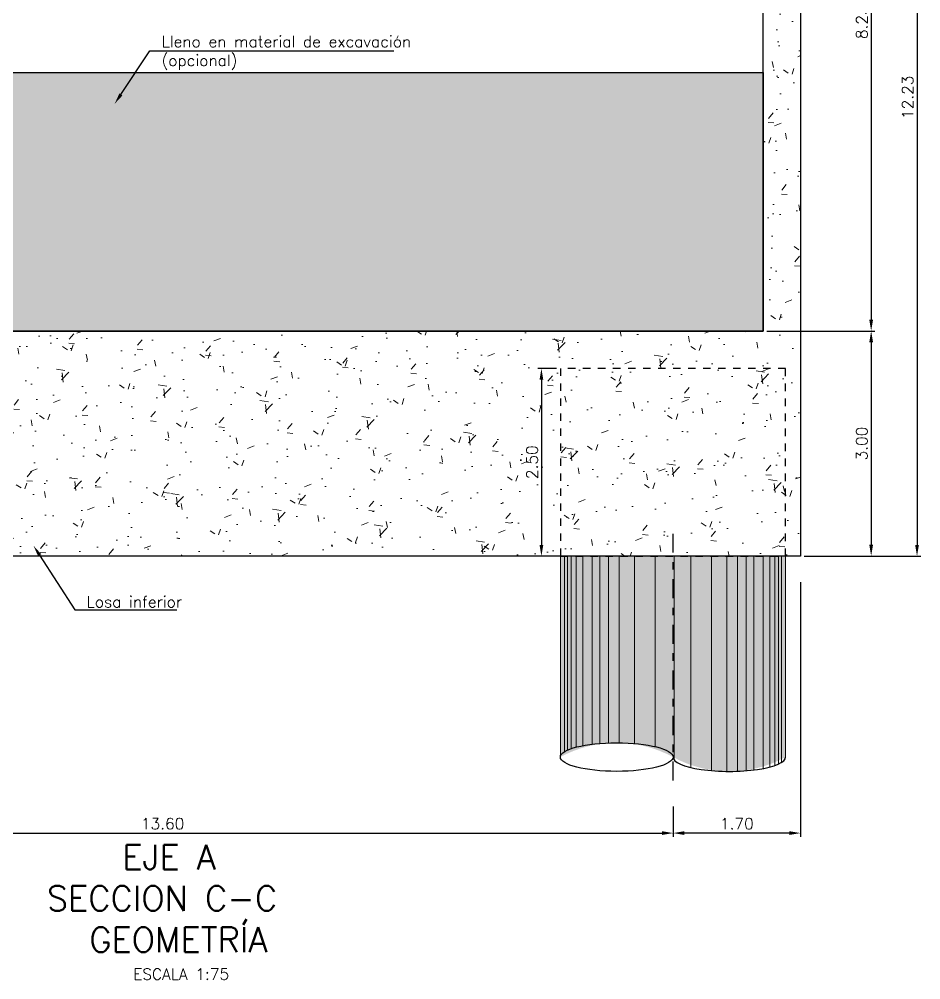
# Model space of a CAD drawing. Header units: metres. Extents: x 1080427 to 1081241, y 976768 to 977288.
# Drawn here: x 1080726.66 to 1080738.67, y 977057 to 977069.81 of the extents above; entities that cross this region are included whole.
import ezdxf
from ezdxf import colors
from ezdxf.entities.mleader import LeaderData, LeaderLine
from ezdxf.math import Vec2, Vec3

# ---------------------------------------------------------------- set-up
doc = ezdxf.new("R2010")
doc.units = ezdxf.units.M
doc.header["$LTSCALE"] = 25.4
doc.linetypes.add('DASHDOT', pattern=[1, 0.5, -0.25, 0, -0.25])
doc.linetypes.add('HIDDEN', pattern=[0.375, 0.25, -0.125])
for name, color, linetype in [('CONTRAPESO', 3, 'Continuous'), ('COT', 1, 'Continuous'), ('DIMCONTRAPESO', 1, 'Continuous'), ('PROYECC', 251, 'HIDDEN'), ('REGL175', 7, 'Continuous'), ('SOLIDOS', 9, 'Continuous')]:
    doc.layers.add(name, color=color, linetype=linetype)
for name, color, linetype, lineweight in [('COTA', 1, 'Continuous', 30), ('COTACIM', 20, 'Continuous', 5), ('EJEPILOTE', 145, 'DASHDOT', 30), ('OTROS', 8, 'Continuous', 5), ('SOLIDOREFCONT', 254, 'Continuous', 5)]:
    doc.layers.add(name, color=color, linetype=linetype, lineweight=lineweight)
doc.styles.add('romans', font='romans.shx')
doc.dimstyles.new('Copy 75', dxfattribs={"dimtxt": 0.15, "dimasz": 0.15, "dimexe": 0.05, "dimexo": 0.05, "dimgap": 0.05, "dimtad": 1, "dimzin": 0, "dimdsep": 46, "dimtxsty": 'romans', "dimcen": 0.002, "dimclrd": 1, "dimclre": 1, "dimclrt": 3, "dimadec": 4, "dimazin": 0, "dimtfac": 1, "dimtofl": 0, "dimtmove": 1, "dimatfit": 3, "dimfxl": 1, "dimtolj": 1, "dimtzin": 0, "dimarcsym": 1})

# ---------------------------------------------------------------- blocks, each defined once
blk = doc.blocks.new('*D126')
at = {"layer": 'Defpoints', "color": 0, "transparency": 16777216}
for p in [(1080737.07198815, 977062.355339772), (1080735.373954955, 977059.363118861), (1080735.373954955, 977058.9594734093)]:
    blk.add_point(p, dxfattribs=at)
at = {"layer": 'DIMCONTRAPESO', "color": 1, "lineweight": -2, "transparency": 16777216}
for p, q in [((1080737.07198815, 977062.3053397719), (1080737.07198815, 977058.9094734093)), ((1080735.373954955, 977059.3131188609), (1080735.373954955, 977058.9094734093)), ((1080736.92198815, 977058.9594734093), (1080735.523954955, 977058.9594734093))]:
    blk.add_line(p, q, dxfattribs=at)
at = {"layer": 'DIMCONTRAPESO', "color": 1, "transparency": 16777216}
for points in [[(1080735.523954955, 977058.9844734094), (1080735.523954955, 977058.9344734093), (1080735.373954955, 977058.9594734093)], [(1080736.92198815, 977058.9844734094), (1080736.92198815, 977058.9344734093), (1080737.07198815, 977058.9594734093)]]:
    blk.add_solid(points, dxfattribs=at)
at = {"layer": 'DIMCONTRAPESO', "color": 3, "transparency": 16777216, "insert": (1080736.222971553, 977059.0844734093), "char_height": 0.15, "attachment_point": 5, "style": 'romans'}
blk.add_mtext('\\A1;1.70', dxfattribs=at)
blk = doc.blocks.new('PILOTE')
h = blk.add_hatch(color=256)
h.dxf.hatch_style = 1
h.set_gradient(color1=(51, 51, 51), color2=(173, 173, 173), tint=1, name='INVCYLINDER')
edge = h.paths.add_edge_path()
edge.add_line((1080656.416834545, 977060.1590362525), (1080656.416834545, 977062.8369320101))
edge.add_line((1080656.416834545, 977062.8369320101), (1080659.417876804, 977062.8369320101))
edge.add_line((1080659.417876804, 977062.8369320101), (1080659.417876804, 977060.1590362525))
edge.add_arc((1080658.66761624, 977061.5370580803), 1.569023604932751, 241.43402734232131, 298.56597265767874, ccw=False)
edge.add_arc((1080657.16709511, 977058.7797854457), 1.570103086822714, 61.45547212311708, 118.5445278768829)
at = {"layer": 'COT'}
blk.add_ellipse((1080657.16709511, 977060.1590362525), major_axis=(0.7502605647517244, 0), ratio=0.2543813295763042, dxfattribs=at)
blk.add_ellipse((1080658.66761624, 977060.1590362525), major_axis=(0.7502605647517244, 0), ratio=0.2543813295763042, start_param=3.141592653589792, end_param=6.283185307179586, dxfattribs=at)
at = {"layer": 'EJEPILOTE', "ltscale": 0.02}
blk.add_line((1080657.918716831, 977059.8447110992), (1080657.918716831, 977063.1356790137), dxfattribs=at)
at = {"layer": 'OTROS'}
for p, q in [((1080656.472292364, 977062.8369320101), (1080656.472292364, 977060.2310491129)), ((1080656.510527515, 977062.8369320101), (1080656.510527515, 977060.2513910077)), ((1080656.561507698, 977062.8369320101), (1080656.561507698, 977060.2717001326)), ((1080656.625232968, 977062.8369320101), (1080656.625232968, 977060.2910394119)), ((1080656.714448302, 977062.8369320101), (1080656.714448302, 977060.3112408698)), ((1080656.841898815, 977062.8369320101), (1080656.841898815, 977060.3310285627)), ((1080656.943859208, 977062.8369320101), (1080656.943859208, 977060.3412444418)), ((1080657.058564661, 977062.8369320101), (1080657.058564661, 977060.3478811213)), ((1080657.198760206, 977062.8369320101), (1080657.198760206, 977060.3497184741)), ((1080657.405764051, 977062.8369320101), (1080657.405764051, 977060.3399741807)), ((1080657.679471079, 977062.8369320101), (1080657.679471079, 977060.2984506316)), ((1080657.932716831, 977062.8369320101), (1080657.932716831, 977060.1206139127)), ((1080658.155240271, 977062.8369320101), (1080658.155240271, 977060.0266473495)), ((1080658.428947299, 977062.8369320101), (1080658.428947299, 977059.9780983244)), ((1080658.635951144, 977062.8369320101), (1080658.635951144, 977059.968354031)), ((1080658.776146688, 977062.8369320101), (1080658.776146688, 977059.9701913837)), ((1080658.890852141, 977062.8369320101), (1080658.890852141, 977059.9768280633)), ((1080658.992812535, 977062.8369320101), (1080658.992812535, 977059.9870439423)), ((1080659.120263048, 977062.8369320101), (1080659.120263048, 977060.0068316353)), ((1080659.209478382, 977062.8369320101), (1080659.209478382, 977060.0266473495)), ((1080659.273203652, 977062.8369320101), (1080659.273203652, 977060.0463723725)), ((1080659.324183835, 977062.8369320101), (1080659.324183835, 977060.0666814975)), ((1080659.362418986, 977062.8369320101), (1080659.362418986, 977060.0870233923)), ((1080656.625232968, 977060.0270330932), (1080656.625232968, 977060.0266473495))]:
    blk.add_line(p, q, dxfattribs=at)
blk.add_lwpolyline([(1080656.416834545, 977060.1590362525), (1080656.416834545, 977062.8369320101), (1080659.417876804, 977062.8369320101), (1080659.417876804, 977060.1590362525)], dxfattribs=at)
blk = doc.blocks.new('*D127')
at = {"layer": 'Defpoints', "color": 0, "transparency": 16777216}
for p in [(1080721.77174886, 977059.1660993681), (1080735.373954955, 977059.1660993681), (1080735.373954955, 977058.9594734093)]:
    blk.add_point(p, dxfattribs=at)
at = {"layer": 'DIMCONTRAPESO', "color": 1, "lineweight": -2, "transparency": 16777216}
for p, q in [((1080721.77174886, 977059.1160993681), (1080721.77174886, 977058.9094734093)), ((1080735.373954955, 977059.1160993681), (1080735.373954955, 977058.9094734093)), ((1080721.92174886, 977058.9594734093), (1080735.223954956, 977058.9594734093))]:
    blk.add_line(p, q, dxfattribs=at)
at = {"layer": 'DIMCONTRAPESO', "color": 1, "transparency": 16777216}
for points in [[(1080721.92174886, 977058.9844734094), (1080721.92174886, 977058.9344734093), (1080721.77174886, 977058.9594734093)], [(1080735.223954956, 977058.9844734094), (1080735.223954956, 977058.9344734093), (1080735.373954955, 977058.9594734093)]]:
    blk.add_solid(points, dxfattribs=at)
at = {"layer": 'DIMCONTRAPESO', "color": 3, "transparency": 16777216, "insert": (1080728.572851908, 977059.0844734093), "char_height": 0.15, "attachment_point": 5, "style": 'romans'}
blk.add_mtext('\\A1;13.60', dxfattribs=at)
blk = doc.blocks.new('*D967')
at = {"layer": 'COTA', "color": 1, "lineweight": -2, "transparency": 16777216}
for p, q in [((1080737.122174826, 977074.8803396844), (1080738.673478501, 977074.8803396844)), ((1080738.623478501, 977074.7303396844), (1080738.623478501, 977062.8003396079)), ((1080737.121927517, 977062.6503396078), (1080738.673478501, 977062.6503396078))]:
    blk.add_line(p, q, dxfattribs=at)
at = {"layer": 'COTA', "color": 1, "transparency": 16777216}
for points in [[(1080738.598478501, 977074.7303396844), (1080738.648478501, 977074.7303396844), (1080738.623478501, 977074.8803396844)], [(1080738.598478501, 977062.8003396079), (1080738.648478501, 977062.8003396079), (1080738.623478501, 977062.6503396078)]]:
    blk.add_solid(points, dxfattribs=at)
at = {"layer": 'Defpoints', "color": 0, "transparency": 16777216}
for p in [(1080737.072174826, 977074.8803396844), (1080737.071927517, 977062.6503396078), (1080738.623478501, 977062.6503396078)]:
    blk.add_point(p, dxfattribs=at)
at = {"layer": 'COTA', "color": 3, "transparency": 16777216, "insert": (1080738.498478501, 977068.7653396456), "char_height": 0.15, "attachment_point": 5, "rotation": 90, "style": 'romans'}
blk.add_mtext('\\A1;12.23', dxfattribs=at)
blk = doc.blocks.new('*D959')
at = {"layer": 'COTA', "color": 1, "lineweight": -2, "transparency": 16777216}
for p, q in [((1080736.622366171, 977073.8818053845), (1080738.062464711, 977073.8818053845)), ((1080738.012464711, 977073.7318053845), (1080738.012464711, 977065.8003396845)), ((1080736.622174865, 977065.6503396844), (1080738.062464711, 977065.6503396844))]:
    blk.add_line(p, q, dxfattribs=at)
at = {"layer": 'COTA', "color": 1, "transparency": 16777216}
for points in [[(1080737.987464711, 977073.7318053845), (1080738.03746471, 977073.7318053845), (1080738.012464711, 977073.8818053845)], [(1080737.987464711, 977065.8003396845), (1080738.03746471, 977065.8003396845), (1080738.012464711, 977065.6503396844)]]:
    blk.add_solid(points, dxfattribs=at)
at = {"layer": 'Defpoints', "color": 0, "transparency": 16777216}
for p in [(1080736.572366171, 977073.8818053845), (1080736.572174865, 977065.6503396844), (1080738.012464711, 977065.6503396844)]:
    blk.add_point(p, dxfattribs=at)
at = {"layer": 'COTA', "color": 3, "transparency": 16777216, "insert": (1080737.887464711, 977069.7660725339), "char_height": 0.15, "attachment_point": 5, "rotation": 90, "style": 'romans'}
blk.add_mtext('\\A1;8.23', dxfattribs=at)
blk = doc.blocks.new('*D960')
at = {"layer": 'COTA', "color": 1, "lineweight": -2, "transparency": 16777216}
for p, q in [((1080736.622174865, 977065.6503396844), (1080738.062479884, 977065.6503396844)), ((1080738.012479884, 977065.5003396844), (1080738.012479884, 977062.8013394484)), ((1080737.121673089, 977062.6513394484), (1080738.062479884, 977062.6513394484))]:
    blk.add_line(p, q, dxfattribs=at)
at = {"layer": 'COTA', "color": 1, "transparency": 16777216}
for points in [[(1080737.987479884, 977065.5003396844), (1080738.037479884, 977065.5003396844), (1080738.012479884, 977065.6503396844)], [(1080737.987479884, 977062.8013394484), (1080738.037479884, 977062.8013394484), (1080738.012479884, 977062.6513394484)]]:
    blk.add_solid(points, dxfattribs=at)
at = {"layer": 'Defpoints', "color": 0, "transparency": 16777216}
for p in [(1080736.572174865, 977065.6503396844), (1080737.071673089, 977062.6513394484), (1080738.012479884, 977062.6513394484)]:
    blk.add_point(p, dxfattribs=at)
at = {"layer": 'COTA', "color": 3, "transparency": 16777216, "insert": (1080737.887479884, 977064.1508395659), "char_height": 0.15, "attachment_point": 5, "rotation": 90, "style": 'romans'}
blk.add_mtext('\\A1;3.00', dxfattribs=at)
blk = doc.blocks.new('*D1063')
at = {"layer": 'COTA', "color": 1, "lineweight": -2, "transparency": 16777216}
for p, q in [((1080733.82207267, 977065.1523705232), (1080733.569758188, 977065.1523705232)), ((1080733.619758188, 977065.0023705232), (1080733.619758188, 977062.8003396093)), ((1080733.82207267, 977062.6503396092), (1080733.569758188, 977062.6503396092))]:
    blk.add_line(p, q, dxfattribs=at)
at = {"layer": 'COTA', "color": 1, "transparency": 16777216}
for points in [[(1080733.594758188, 977065.0023705232), (1080733.644758188, 977065.0023705232), (1080733.619758188, 977065.1523705232)], [(1080733.594758188, 977062.8003396093), (1080733.644758188, 977062.8003396093), (1080733.619758188, 977062.6503396092)]]:
    blk.add_solid(points, dxfattribs=at)
at = {"layer": 'Defpoints', "color": 0, "transparency": 16777216}
for p in [(1080733.87207267, 977065.1523705232), (1080733.619758188, 977062.6503396092), (1080733.87207267, 977062.6503396092)]:
    blk.add_point(p, dxfattribs=at)
at = {"layer": 'COTA', "color": 3, "transparency": 16777216, "insert": (1080733.494758188, 977063.9013550663), "char_height": 0.15, "attachment_point": 5, "rotation": 90, "style": 'romans'}
blk.add_mtext('\\A1;2.50', dxfattribs=at)

msp = doc.modelspace()

# ---------------------------------------------------------------- hatches: boundary and pattern name
at = {"layer": 'SOLIDOREFCONT', "true_color": 0x5b5b5b, "transparency": 33554546}
h = msp.add_hatch(dxfattribs=at)
h.set_pattern_fill('AR-CONC', color=251, scale=0.005)
h.set_pattern_definition([(49.99999999999999, (0, 0), (0.91092334498002, -0.07969542769451543), [0.09525, -1.04775]), (355, (0, 0), (-0.1762171071248467, 0.9552842261951757), [0.0762, -0.83820292085]), (100.4514447, (0.075910035, -0.0066412675), (0.7347062354517664, 0.8755887595609755), [0.080950044, -0.8904512229999999]), (46.18420000000002, (0, 0.254), (1.35539520446065, -0.2102116396636357), [0.142875, -1.571625]), (96.63555760999996, (0.1129495, 0.2364825), (1.187020670257515, 1.237130622988608), [0.1214251157, -1.3356780408]), (351.1841511700001, (0, 0.254), (1.187020670324885, 1.237130622927663), [0.11429983535, -1.2572986596]), (21, (0.127, 0.1905), (0.7580719563456624, -0.5113259909354381), [0.09525, -1.04775]), (326.0000000000001, (0.127, 0.1905), (0.3090101417382354, 0.9209398306115963), [0.0762, -0.8382]), (71.45144499999999, (0.190172663, 0.1478895005), (1.067082096393581, 0.4096138444295262), [0.08095004400000001, -0.8904496879999999]), (37.50000000000001, (0, 0), (0.01544301625295908, 0.4227751943657655), [0, -0.82804, 0, -0.8509000000000001, 0, -0.8413750000000001]), (7.499999999999999, (0, 0), (0.3340983125515287, 0.5009028740905975), [0, -0.48514, 0, -0.80899, 0, -0.320675]), (327.5, (-0.28321, 0), (0.677952975834357, -0.02864371996336722), [0, -0.3175, 0, -0.9906, 0, -1.31445]), (317.5, (-0.41021, 0), (0.7406459069300902, 0.1271324551666652), [0, -0.41275, 0, -0.65786, 0, -0.93345])])
h.paths.add_polyline_path([(1080726.761352749, 977073.910661306), (1080727.723836705, 977074.7759825942), (1080727.723812726, 977074.9078348665), (1080720.072174825, 977074.930339684), (1080720.072174823, 977062.650339684), (1080737.07198815, 977062.650339684), (1080737.072174825, 977074.880339684), (1080736.247059468, 977074.8827664938), (1080735.426467001, 977074.1513255638), (1080735.426233987, 977073.8851763612), (1080736.572514334, 977073.8818039284), (1080736.5722355, 977065.650339684), (1080720.572174825, 977065.650339684), (1080720.572174919, 977073.9288681606)])
h.paths.add_polyline_path([(1080728.765816561, 977073.9047658242), (1080729.715337194, 977074.758432436), (1080729.715319102, 977074.9019774949), (1080728.227817886, 977074.9063524986), (1080727.476891491, 977074.2312320549), (1080727.476899405, 977073.9085555928)], flags=17)
h.paths.add_polyline_path([(1080730.763788517, 977073.898889436), (1080731.715134664, 977074.7844724137), (1080731.715113458, 977074.8960957467), (1080730.232281698, 977074.9004570167), (1080729.46658844, 977074.212060424), (1080729.465439958, 977073.9027081085)], flags=17)
h.paths.add_polyline_path([(1080732.230253654, 977074.8945806286), (1080731.46441494, 977074.2060532637), (1080731.464204988, 977073.8968293878), (1080732.771816121, 977073.8929823922), (1080733.712807113, 977074.738980429), (1080733.712654499, 977074.890220626)], flags=17)
h.paths.add_polyline_path([(1080734.769358581, 977073.8871083476), (1080735.714061328, 977074.7291758584), (1080735.714061328, 977074.8843341355), (1080734.238282456, 977074.8886746615), (1080733.465618095, 977074.1940106975), (1080733.465602326, 977073.8909418556)], flags=17)
h.paths.add_polyline_path([(1080720.422174823, 977068.8005686639), (1080720.422174823, 977068.7996674617)], flags=16)
h.paths.add_polyline_path([(1080737.071899093, 977068.8109579537), (1080737.071899093, 977068.8109818143), (1080737.071899093, 977068.8109579537), (1080737.071899092, 977068.8109340931)], flags=16)
at = {"layer": 'SOLIDOS'}
h = msp.add_hatch(dxfattribs=at)
h.set_pattern_fill('SWAMP', color=252, scale=0.005)
h.set_pattern_definition([(0, (0, 0.2940000732196495), (0.0635, 0.109985226181), [0.015875, -0.111125]), (90, (0.0079375, 0.2940000732196495), (-0.06349999999999999, 0.109985226181), [0.0079375, -0.212032952362]), (90, (0.009921875, 0.2940000732196495), (-0.06349999999999999, 0.109985226181), [0.006350000000000001, -0.213620452362]), (90, (0.005953125, 0.2940000732196495), (-0.06349999999999999, 0.109985226181), [0.006350000000000001, -0.213620452362]), (59.99999999999999, (0.01190625, 0.2940000732196495), (-0.06349999991372332, 0.1099852262308119), [0.00508, -0.12192]), (120, (0.00396875, 0.2940000732196495), (-0.1269999999137233, 4.981188794772607e-11), [0.005079999999999997, -0.1219199999999999])])
h.paths.add_polyline_path([(1080736.569719378, 977069.0948079289), (1080720.572174823, 977069.094670394), (1080720.572174825, 977065.650339684), (1080736.5722355, 977065.6503396839)])

# ---------------------------------------------------------------- linework, layer by layer
at = {"layer": 'CONTRAPESO'}
for points in [[(1080736.572174825, 977065.650339684), (1080736.572174825, 977065.650339684), (1080736.572514334, 977073.8818039284), (1080735.426233987, 977073.8851763612), (1080735.426463712, 977074.1513226324), (1080736.247059468, 977074.8827664938), (1080737.072174825, 977074.880339684), (1080737.071775588, 977065.6515318939), (1080737.071775588, 977065.6515318939), (1080737.071800728, 977065.3553502434), (1080737.071988153, 977062.650339684), (1080720.072174825, 977062.650339684), (1080720.072174825, 977074.930339684), (1080727.723812726, 977074.9078348665), (1080727.723836705, 977074.7759825942), (1080726.761352749, 977073.910661306), (1080720.572174919, 977073.9288681606), (1080720.572174825, 977065.650339684)], [(1080720.57213778, 977069.0945334344), (1080736.571738208, 977069.0948082153), (1080736.572174825, 977065.650339684), (1080720.572174825, 977065.650339684)]]:
    msp.add_lwpolyline(points, close=True, dxfattribs=at)
at = {"layer": 'PROYECC', "color": 14, "ltscale": 0.01}
msp.add_lwpolyline([(1080733.87207267, 977062.6503396092), (1080736.873114929, 977062.6503396092), (1080736.873114929, 977065.1523705232), (1080733.87207267, 977065.1523705232)], close=True, dxfattribs=at)

# ---------------------------------------------------------------- block references
at = {"layer": 'DIMCONTRAPESO'}
msp.add_blockref('PILOTE', (77.45523812435567, -0.1865924008889124), dxfattribs=at)

# ---------------------------------------------------------------- texts
at = {"layer": 'REGL175', "insert": (1080720.813501295, 977058.8045036132), "char_height": 0.33, "width": 14.49150362575892, "attachment_point": 1, "style": 'romans'}
msp.add_mtext('\\pi7.22302;{\\C0;EJE A\\P\\pi6.2173;SECCION C-C \\P\\pi6.78218;GEOMETRÍA\\P\\pi7.36717;\\H0.45455x;\\C3;ESCALA 1:75}', dxfattribs=at)

# ---------------------------------------------------------------- dimensions: what is measured, and where the dimension line sits
at = {"layer": 'COTA', "color": 2}
for base, p1, p2, picture, middle in [((1080738.623478501, 977062.6503396078), (1080737.072174825, 977074.880339684), (1080737.071927516, 977062.6503396074), '*D967', (1080738.498478501, 977068.7653396456)), ((1080738.012464711, 977065.6503396844), (1080736.572366171, 977073.8818053841), (1080736.572174864, 977065.650339684), '*D959', (1080737.887464711, 977069.7660725339)), ((1080733.619758188, 977062.6503396092), (1080733.87207267, 977065.1523705232), (1080733.87207267, 977062.6503396092), '*D1063', (1080733.494758188, 977063.9013550663))]:
    dim = msp.add_linear_dim(base=base, p1=p1, p2=p2, angle=90, dimstyle='Copy 75', dxfattribs=at)
    dim.commit()
    dim.dimension.update_dxf_attribs({"geometry": picture, "text_midpoint": middle})
at = {"layer": 'COTA'}
dim = msp.add_linear_dim(base=(1080738.012479884, 977062.6513394484), p1=(1080736.572174864, 977065.650339684), p2=(1080737.071673089, 977062.6513394479), angle=90, dimstyle='Copy 75', dxfattribs=at)
dim.commit()
dim.dimension.update_dxf_attribs({"geometry": '*D960', "text_midpoint": (1080737.887479884, 977064.1508395659)})
at = {"layer": 'DIMCONTRAPESO'}
for p1, p2, picture, middle in [((1080737.07198815, 977062.355339772), (1080735.373954955, 977059.363118861), '*D126', (1080736.222971553, 977059.0844734093)), ((1080721.77174886, 977059.1660993681), (1080735.373954955, 977059.1660993681), '*D127', (1080728.572851908, 977059.0844734093))]:
    dim = msp.add_linear_dim(base=(1080735.373954955, 977058.9594734093), p1=p1, p2=p2, dimstyle='Copy 75', dxfattribs=at)
    dim.commit()
    dim.dimension.update_dxf_attribs({"geometry": picture, "text_midpoint": middle})

# ---------------------------------------------------------------- leaders
at = {"layer": 'COTACIM'}
ml = msp.add_multileader_mtext('Standard', dxfattribs=at)
ml.set_content('Lleno en material de excavación\\P(opcional)', color=3, style='romans')
ml.set_leader_properties(color=256)
ml.build(insert=Vec2(0, 0))
ml.multileader.update_dxf_attribs({"text_left_attachment_type": 6, "text_right_attachment_type": 6, "dogleg_length": 0.1560199508385566, "arrow_head_size": 0.15})
ctx = ml.context
ctx.base_point, ctx.char_height, ctx.arrow_head_size, ctx.landing_gap_size, ctx.plane_origin = Vec3(1080728.560112592, 977069.3827886267), 0.15, 0.15, 0, Vec3(1080732.432349476, 977067.9042450212)
ctx.left_attachment, ctx.right_attachment = 6, 6
notes = []
notes.append((ctx, [(0, (1, 1, 0), (1080728.404092641, 977069.3827886267), (1, 0), 0.1560199508385566, [(0, [(1080727.934773887, 977068.6789888433)], 0, [])])]))
ctx.mtext.insert, ctx.mtext.width, ctx.mtext.flow_direction = Vec3(1080728.560112592, 977069.5827886267), 4.216741702286527, 5
ml = msp.add_multileader_mtext('Standard', dxfattribs=at)
ml.set_content('Losa inferior', color=3, style='romans')
ml.set_leader_properties(color=256)
ml.build(insert=Vec2(0, 0))
ml.multileader.update_dxf_attribs({"text_left_attachment_type": 6, "text_right_attachment_type": 6, "dogleg_length": 0.1560199508385566, "arrow_head_size": 0.15})
ctx = ml.context
ctx.base_point, ctx.char_height, ctx.arrow_head_size, ctx.landing_gap_size, ctx.plane_origin = Vec3(1080727.560521415, 977061.9361933728), 0.15, 0.15, 0, Vec3(1080731.4327583, 977060.8566497673)
ctx.left_attachment, ctx.right_attachment = 6, 6
notes.append((ctx, [(0, (1, 1, 0), (1080727.404501464, 977061.9361933728), (1, 0), 0.1560199508385566, [(0, [(1080726.853906626, 977062.7888758135)], 0, [])])]))
ctx.mtext.insert, ctx.mtext.width, ctx.mtext.flow_direction = Vec3(1080727.560521415, 977062.1161933729), 4.216741702286527, 5
for ctx, leaders in notes:
    for number, flags, end, landing, length, lines in leaders:
        leader = LeaderData()
        leader.index, (leader.has_last_leader_line, leader.has_dogleg_vector, leader.attachment_direction) = number, flags
        leader.last_leader_point, leader.dogleg_vector, leader.dogleg_length = Vec3(end), Vec3(landing), length
        for number, points, colour, breaks in lines:
            line = LeaderLine()
            line.index, line.vertices, line.color, line.breaks = number, Vec3.list(points), colors.encode_raw_color(colour), breaks
            leader.lines.append(line)
        ctx.leaders.append(leader)

doc.saveas('drawing.dxf')
